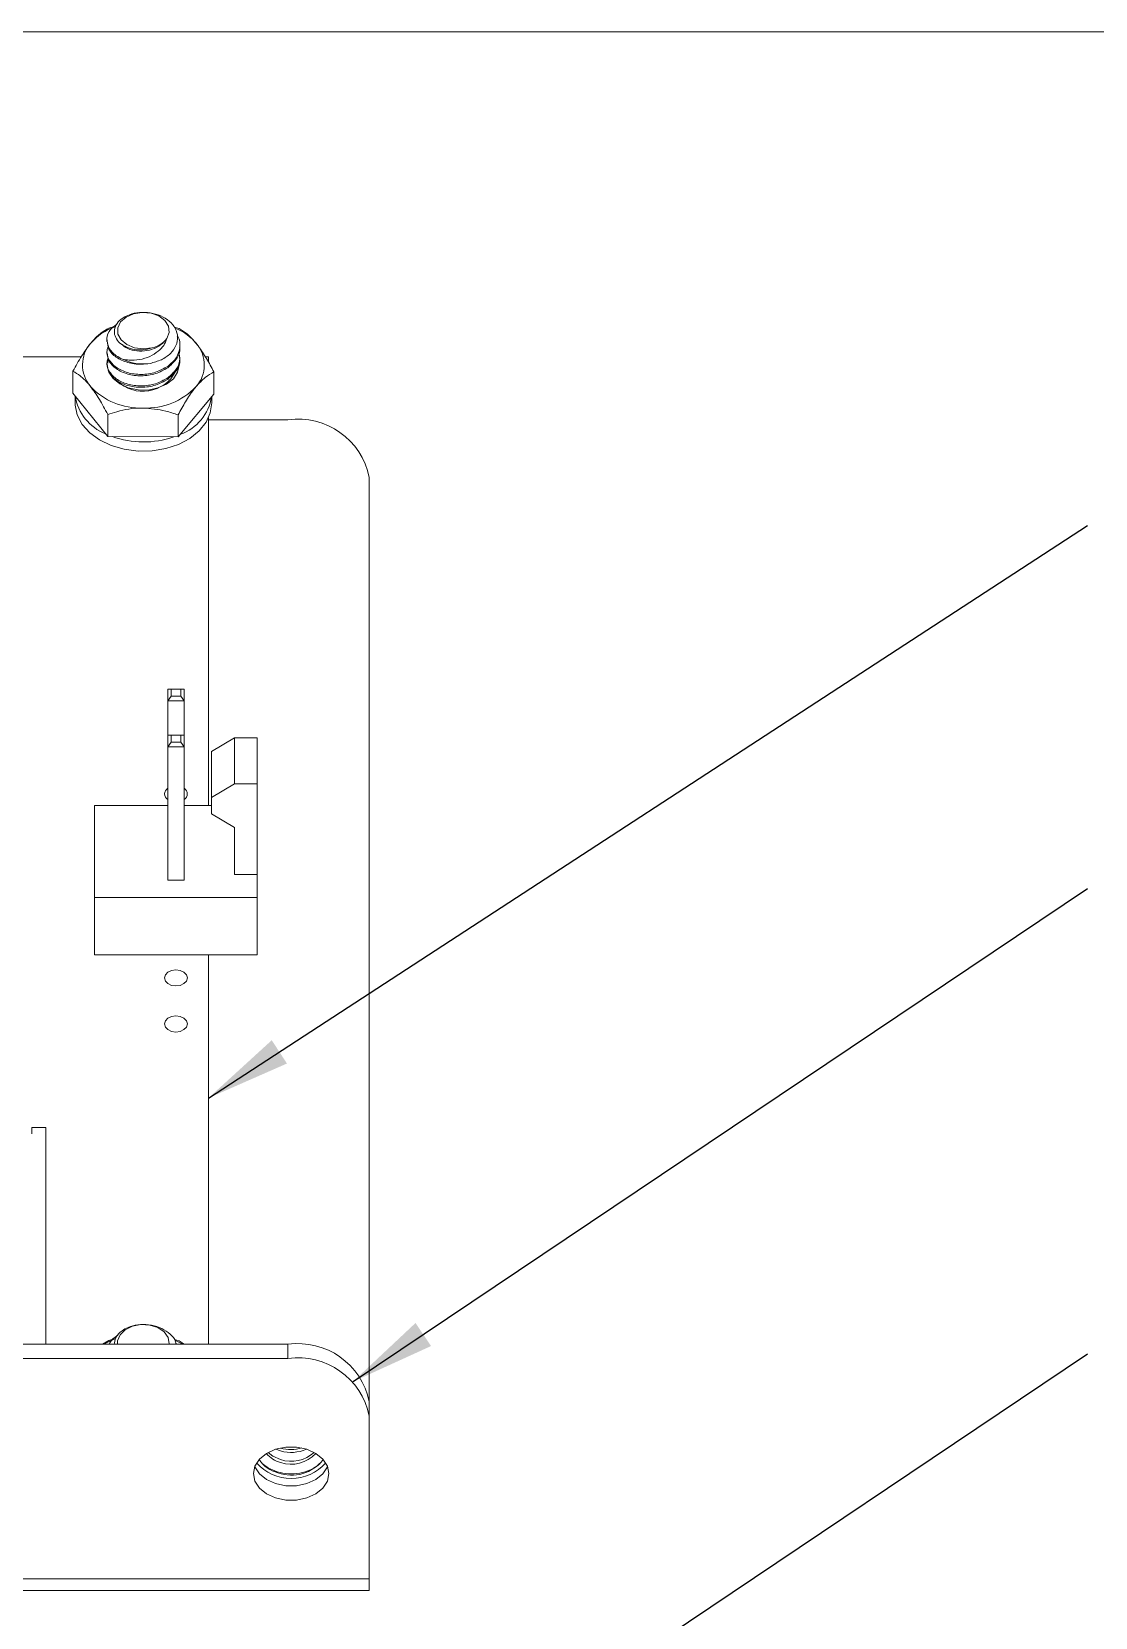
# Paper-space layout 'Sheet2' of a CAD drawing. Header units: inches. Extents: x 0.3 to 10.6, y 0.2 to 8.2.
# Drawn here: x 5.935 to 7.57, y 5.755 to 8.192 of the extents above; entities that cross this region are included whole.
import ezdxf

# ---------------------------------------------------------------- set-up
doc = ezdxf.new("R2010")
doc.units = ezdxf.units.IN
doc.header["$MEASUREMENT"] = 0
doc.dimstyles.new('SLDDIMSTYLE4', dxfattribs={"dimtxt": 0, "dimasz": 0.13, "dimexe": 0, "dimexo": 0.0625, "dimgap": 0, "dimtad": 0, "dimtih": 1, "dimtoh": 1, "dimdec": 0, "dimrnd": 1e-09, "dimzin": 0, "dimdsep": 46, "dimtxsty": 'Standard', "dimsah": 1, "dimcen": 0.09, "dimadec": 0, "dimazin": 0, "dimtfac": 0.13, "dimtdec": 0, "dimtofl": 0, "dimtmove": 0, "dimatfit": 3, "dimfxl": 1, "dimfrac": 2, "dimtolj": 1, "dimtzin": 0, "dimarcsym": 0})

psp = doc.layouts.new('Sheet2')

# ---------------------------------------------------------------- linework, layer by layer
at = {"color": 7, "linetype": 'Continuous', "lineweight": 0}
psp.add_line((0.3299, 8.1921), (10.6299, 8.1921), dxfattribs=at)
at = {"color": 7, "linetype": 'Continuous', "lineweight": 15}
for p, q in [((6.0618, 7.7388), (6.0536, 7.7363)), ((6.1618, 7.7357), (6.1542, 7.738)), ((6.051, 7.7184), (6.051, 7.7162)), ((6.051, 7.7008), (6.051, 7.6986)), ((6.163, 7.7074), (6.163, 7.7096)), ((6.0112, 7.6923), (5.857, 7.6923)), ((6.051, 7.6831), (6.051, 7.6809)), ((6.0521, 7.6827), (6.053, 7.6873)), ((6.1443, 7.6777), (6.1443, 7.6755)), ((6.163, 7.6897), (6.163, 7.6919)), ((6.207, 7.6923), (6.2023, 7.6923)), ((6.207, 7.6843), (6.207, 7.6923)), ((5.9987, 7.6703), (5.9987, 7.6364)), ((6.1443, 7.66), (6.1443, 7.6578)), ((6.2152, 7.6691), (6.2152, 7.6352)), ((5.9987, 7.6364), (6.0521, 7.5698)), ((6.0021, 7.6322), (6.0021, 7.6181)), ((6.1604, 7.5692), (6.2152, 7.6352)), ((6.212, 7.6216), (6.212, 7.6312)), ((6.0521, 7.6037), (6.0521, 7.5698)), ((6.1604, 7.6031), (6.1604, 7.5692)), ((6.207, 7.0029), (6.207, 7.599)), ((6.3291, 7.5955), (6.207, 7.5955)), ((6.0521, 7.5698), (6.1604, 7.5692)), ((6.4541, 6.0863), (6.4541, 7.5071)), ((6.1445, 7.1814), (6.1495, 7.1814)), ((6.1445, 7.1814), (6.1445, 7.1638)), ((6.1495, 7.1708), (6.1445, 7.1638)), ((6.1495, 7.1814), (6.1495, 7.1708)), ((6.1645, 7.1814), (6.1495, 7.1814)), ((6.1495, 7.1708), (6.1645, 7.1708)), ((6.1695, 7.1814), (6.1645, 7.1814)), ((6.1645, 7.1814), (6.1645, 7.1708)), ((6.1645, 7.1708), (6.1695, 7.1638)), ((6.1695, 7.1638), (6.1695, 7.1814)), ((6.1445, 7.1638), (6.1695, 7.1638)), ((6.1445, 7.1638), (6.1445, 7.1107)), ((6.1695, 7.1638), (6.1695, 7.1107)), ((6.1445, 7.1107), (6.1495, 7.1107)), ((6.1445, 7.1107), (6.1445, 7.0931)), ((6.1495, 7.1001), (6.1445, 7.0931)), ((6.1445, 7.0931), (6.1695, 7.0931)), ((6.1445, 7.0931), (6.1445, 6.888)), ((6.1495, 7.1107), (6.1495, 7.1001)), ((6.1645, 7.1107), (6.1495, 7.1107)), ((6.1495, 7.1001), (6.1645, 7.1001)), ((6.1695, 7.1107), (6.1645, 7.1107)), ((6.1645, 7.1107), (6.1645, 7.1001)), ((6.1645, 7.1001), (6.1695, 7.0931)), ((6.1695, 7.0931), (6.1695, 7.1107)), ((6.1695, 7.0931), (6.1695, 6.888)), ((6.2115, 7.0856), (6.247, 7.1068)), ((6.247, 7.0361), (6.247, 7.1068)), ((6.282, 7.1068), (6.247, 7.1068)), ((6.282, 7.0361), (6.282, 7.1068)), ((6.2115, 7.0149), (6.2115, 7.0856)), ((6.2115, 7.0149), (6.247, 7.0361)), ((6.282, 7.0361), (6.247, 7.0361)), ((6.282, 6.8968), (6.282, 7.0361)), ((6.032, 6.8615), (6.032, 7.0029)), ((6.1445, 7.0029), (6.032, 7.0029)), ((6.2115, 7.0029), (6.1695, 7.0029)), ((6.2115, 7.0149), (6.2115, 6.9902)), ((6.247, 6.969), (6.2115, 6.9902)), ((6.247, 6.969), (6.247, 6.8968)), ((6.282, 6.8968), (6.247, 6.8968)), ((6.282, 6.8968), (6.282, 6.8615)), ((6.1695, 6.888), (6.1445, 6.888)), ((6.282, 6.8615), (6.032, 6.8615)), ((6.032, 6.8615), (6.032, 6.7731)), ((6.282, 6.7731), (6.282, 6.8615)), ((6.282, 6.7731), (6.032, 6.7731)), ((6.207, 6.1747), (6.207, 6.7731)), ((5.9353, 6.498), (5.9353, 6.5078)), ((5.9353, 6.5078), (5.957, 6.5078)), ((5.957, 6.5078), (5.957, 6.1747)), ((6.3291, 6.1747), (4.5791, 6.1747)), ((6.0536, 6.1807), (6.0441, 6.1747)), ((6.0621, 6.1833), (6.0536, 6.1807)), ((6.1618, 6.18), (6.1549, 6.1822)), ((6.1697, 6.1747), (6.1618, 6.18)), ((6.3291, 6.1528), (6.3291, 6.1747)), ((6.3291, 6.1528), (4.5791, 6.1528)), ((6.4541, 6.0863), (6.4541, 6.0644)), ((6.4541, 6.0644), (6.4541, 5.8143)), ((6.3178, 6.0108), (6.3107, 6.0135)), ((6.4541, 5.8143), (4.4541, 5.8143)), ((6.4541, 5.8143), (6.4541, 5.7961)), ((4.4541, 5.7961), (6.4541, 5.7961))]:
    psp.add_line(p, q, dxfattribs=at)
at = {"color": 7, "linetype": 'Continuous', "lineweight": 15, "flags": 128}
for points in [[(6.1199, 7.706), (6.1065, 7.7045), (6.0932, 7.7063), (6.0814, 7.7111), (6.0727, 7.7184), (6.0679, 7.7274), (6.0677, 7.737), (6.072, 7.7461), (6.0805, 7.7536), (6.092, 7.7587), (6.1052, 7.7607), (6.1187, 7.7595), (6.1308, 7.7552), (6.1401, 7.7482), (6.1456, 7.7394), (6.1465, 7.7298), (6.1429, 7.7206)], [(6.1619, 7.6796), (6.1596, 7.6687), (6.153, 7.6587), (6.1426, 7.6504), (6.1294, 7.6445), (6.1144, 7.6414), (6.0987, 7.6415), (6.0837, 7.6447), (6.0707, 7.6508), (6.0605, 7.6592), (6.0547, 7.6679)], [(6.0021, 7.6181), (6.0053, 7.603), (6.0129, 7.5886), (6.0244, 7.5757), (6.0395, 7.5647), (6.0574, 7.5562), (6.0774, 7.5504), (6.0987, 7.5476), (6.1203, 7.548), (6.1413, 7.5515), (6.1609, 7.5579), (6.1782, 7.5671), (6.1925, 7.5785), (6.2032, 7.5918), (6.2097, 7.6064), (6.212, 7.6216)], [(6.157, 6.7254), (6.1637, 6.7263), (6.1693, 6.729), (6.1731, 6.733), (6.1745, 6.7377), (6.1731, 6.7425), (6.1693, 6.7465), (6.1637, 6.7492), (6.157, 6.7501), (6.1503, 6.7492), (6.1446, 6.7465), (6.1408, 6.7425), (6.1395, 6.7377), (6.1408, 6.733), (6.1446, 6.729), (6.1503, 6.7263), (6.157, 6.7254)], [(6.157, 6.6546), (6.1637, 6.6556), (6.1693, 6.6583), (6.1731, 6.6623), (6.1745, 6.667), (6.1731, 6.6718), (6.1693, 6.6758), (6.1637, 6.6785), (6.157, 6.6794), (6.1503, 6.6785), (6.1446, 6.6758), (6.1408, 6.6718), (6.1395, 6.667), (6.1408, 6.6623), (6.1446, 6.6583), (6.1503, 6.6556), (6.157, 6.6546)], [(6.0673, 6.1747), (6.0674, 6.1799), (6.0711, 6.1891), (6.079, 6.197), (6.0901, 6.2025), (6.1032, 6.205), (6.1167, 6.2043), (6.1291, 6.2003), (6.1389, 6.1937), (6.145, 6.1852), (6.1467, 6.1756), (6.1466, 6.1747)], [(6.1679, 6.1747), (6.1646, 6.1766), (6.1565, 6.1806)], [(6.2761, 5.976), (6.2784, 5.9876), (6.2853, 5.9982), (6.2961, 6.007), (6.31, 6.0133), (6.3258, 6.0166), (6.3423, 6.0166), (6.3582, 6.0133), (6.372, 6.007), (6.3829, 5.9982), (6.3897, 5.9876), (6.3921, 5.976), (6.3897, 5.9645), (6.3829, 5.9538), (6.372, 5.945), (6.3582, 5.9387), (6.3423, 5.9354), (6.3258, 5.9354), (6.31, 5.9387), (6.2961, 5.945), (6.2853, 5.9538), (6.2784, 5.9645), (6.2761, 5.976)], [(6.3178, 5.9976), (6.306, 6.0028), (6.2988, 6.0086)], [(6.39, 5.987), (6.3897, 5.9864), (6.3829, 5.9758), (6.372, 5.9669), (6.3582, 5.9606), (6.3423, 5.9573), (6.3258, 5.9573), (6.31, 5.9606), (6.2961, 5.9669), (6.2853, 5.9758), (6.2784, 5.9864), (6.2782, 5.987)], [(6.3127, 5.9788), (6.299, 5.9845), (6.2895, 5.9914)]]:
    psp.add_lwpolyline(points, dxfattribs=at)
at = {"color": 7, "linetype": 'Continuous', "lineweight": 15}
for centre, radius, start, end in [((6.0926, 7.6551), 0.0885, 109.227, 138.6712), ((6.1239, 7.6584), 0.0844, 39.9963, 67.0768), ((6.0638, 7.68), 0.0504, 138.2588, 220.4668), ((6.1124, 7.7434), 0.0381, 281.4299, 323.2021), ((6.1502, 7.6799), 0.0504, 318.2588, 40.4668), ((6.1069, 7.7564), 0.0749, 244.6446, 277.9247), ((6.1061, 7.6963), 0.0569, 226.4549, 332.0684), ((6.0768, 7.6443), 0.0757, 189.1663, 248.2123), ((6.1023, 7.7183), 0.1047, 222.7178, 272.1372), ((6.1112, 7.7194), 0.1058, 267.3216, 316.3668), ((6.1388, 7.6429), 0.0739, 289.796, 350.7242), ((6.3447, 7.485), 0.1116, 11.4218, 98.0495), ((6.107, 7.7048), 0.1433, 250.4167, 288.946), ((6.1497, 7.0206), 0.0101, 121.0894, 238.9106), ((6.1643, 7.0206), 0.0101, 301.0894, 58.9106), ((6.0989, 6.0866), 0.1027, 110.3734, 120.959), ((6.3447, 6.0642), 0.1116, 11.4218, 98.0495), ((6.3447, 6.0423), 0.1116, 11.4218, 98.0495), ((6.325, 6.0239), 0.048, 213.1272, 256.3601), ((6.3269, 6.0306), 0.0386, 217.5291, 256.4322), ((6.3347, 6.0345), 0.061, 249.8947, 322.8211), ((6.3341, 6.0716), 0.0586, 253.9433, 286.3288), ((6.334, 6.0662), 0.0577, 253.7662, 294.0256), ((6.3342, 6.0468), 0.0519, 251.5872, 312.55), ((6.3343, 6.0409), 0.0505, 251.0575, 318.0142), ((6.3341, 6.0398), 0.0712, 221.7139, 318.2861), ((6.334, 6.0459), 0.0705, 252.3735, 309.3067)]:
    psp.add_arc(centre, radius, start, end, dxfattribs=at)
for points, knots in [([(6.1199, 7.706), (6.1156, 7.7049), (6.1069, 7.7026), (6.0932, 7.7033), (6.0805, 7.7069), (6.0702, 7.7132), (6.0636, 7.7219), (6.0616, 7.7318), (6.0644, 7.7416), (6.0703, 7.7485), (6.0748, 7.7516), (6.0758, 7.7523)], [0, 0, 0, 0, 0.113851, 0.227701, 0.341697, 0.463018, 0.584339, 0.705502, 0.833292, 0.962084, 1, 1, 1, 1]), ([(6.1172, 7.6822), (6.1232, 7.6839), (6.1352, 7.6872), (6.1492, 7.697), (6.1579, 7.7094), (6.1605, 7.7229), (6.157, 7.7361), (6.1477, 7.7475), (6.134, 7.7559), (6.1178, 7.7606), (6.1008, 7.7611), (6.0863, 7.7581), (6.079, 7.7541), (6.0758, 7.7523)], [0, 0, 0, 0, 0.0995567, 0.1991368, 0.2969085, 0.3917749, 0.4866585, 0.5800117, 0.6701883, 0.7603771, 0.8493011, 0.9347886, 1, 1, 1, 1]), ([(6.0536, 7.7363), (6.0498, 7.7342), (6.0422, 7.7298), (6.0327, 7.7212), (6.0273, 7.7149), (6.0262, 7.7135)], [0, 0, 0, 0, 0.432375, 0.879532, 1, 1, 1, 1]), ([(6.0748, 7.6887), (6.0715, 7.6904), (6.0624, 7.695), (6.0528, 7.706), (6.0497, 7.7205), (6.0542, 7.7338), (6.0627, 7.7401), (6.0663, 7.7427)], [0, 0, 0, 0, 0.135608, 0.368529, 0.594159, 0.829129, 1, 1, 1, 1]), ([(6.1885, 7.7126), (6.1838, 7.7179), (6.1745, 7.7284), (6.166, 7.7333), (6.1618, 7.7357)], [0, 0, 0, 0, 0.503983, 1, 1, 1, 1]), ([(6.0262, 7.7135), (6.0213, 7.7071), (6.0118, 7.6945), (6.003, 7.6783), (5.9987, 7.6703)], [0, 0, 0, 0, 0.503983, 1, 1, 1, 1]), ([(6.1443, 7.6777), (6.1383, 7.6744), (6.1262, 7.6676), (6.1037, 7.6644), (6.0821, 7.6673), (6.064, 7.6757), (6.0531, 7.6881), (6.0494, 7.7), (6.0523, 7.7063), (6.0532, 7.7081)], [0, 0, 0, 0, 0.155467, 0.315037, 0.468264, 0.626443, 0.784622, 0.937849, 1, 1, 1, 1]), ([(6.1172, 7.6822), (6.1127, 7.6816), (6.101, 7.6801), (6.082, 7.6829), (6.0643, 7.6912), (6.0528, 7.7031), (6.0519, 7.7122), (6.0514, 7.7163)], [0, 0, 0, 0, 0.139639, 0.3584, 0.584231, 0.810062, 1, 1, 1, 1]), ([(6.1429, 7.7206), (6.1401, 7.717), (6.1345, 7.71), (6.1204, 7.7033), (6.1047, 7.7004), (6.0895, 7.7024), (6.0787, 7.7064), (6.0754, 7.7103), (6.0746, 7.7113)], [0, 0, 0, 0, 0.188976, 0.373992, 0.563942, 0.746267, 0.934543, 1, 1, 1, 1]), ([(6.1429, 7.7206), (6.1416, 7.7169), (6.139, 7.7096), (6.1296, 7.7003), (6.117, 7.6923), (6.1012, 7.6875), (6.0865, 7.6869), (6.0782, 7.6882), (6.0748, 7.6887)], [0, 0, 0, 0, 0.155013, 0.309602, 0.48926, 0.681661, 0.874028, 1, 1, 1, 1]), ([(6.159, 7.7246), (6.1593, 7.7242), (6.1633, 7.7191), (6.1637, 7.7071), (6.1592, 7.6905), (6.1492, 7.6819), (6.1443, 7.6777)], [0, 0, 0, 0, 0.0255402, 0.3444065, 0.6764722, 1, 1, 1, 1]), ([(6.1625, 7.7073), (6.1627, 7.7066), (6.164, 7.7004), (6.1586, 7.6882), (6.149, 7.6797), (6.1443, 7.6755)], [0, 0, 0, 0, 0.0602241, 0.5362315, 1, 1, 1, 1]), ([(6.2152, 7.6691), (6.2116, 7.676), (6.2041, 7.6902), (6.1949, 7.7045), (6.1896, 7.7112), (6.1885, 7.7126)], [0, 0, 0, 0, 0.432375, 0.879532, 1, 1, 1, 1]), ([(6.1443, 7.66), (6.1383, 7.6567), (6.1262, 7.6499), (6.1037, 7.6468), (6.0821, 7.6497), (6.064, 7.658), (6.0531, 7.6705), (6.0494, 7.6824), (6.0523, 7.6886), (6.0532, 7.6905)], [0, 0, 0, 0, 0.155467, 0.315037, 0.468264, 0.626443, 0.784622, 0.937849, 1, 1, 1, 1]), ([(6.1443, 7.6755), (6.1383, 7.6722), (6.1262, 7.6654), (6.1038, 7.6622), (6.0821, 7.6651), (6.0643, 7.6735), (6.0528, 7.6855), (6.0519, 7.6945), (6.0514, 7.6986)], [0, 0, 0, 0, 0.1694169, 0.3433048, 0.5102807, 0.6826525, 0.8550243, 1, 1, 1, 1]), ([(6.1443, 7.6578), (6.1383, 7.6545), (6.1262, 7.6477), (6.1038, 7.6446), (6.0821, 7.6474), (6.0643, 7.6558), (6.0528, 7.6678), (6.0519, 7.6768), (6.0514, 7.6809)], [0, 0, 0, 0, 0.169417, 0.343305, 0.510281, 0.682652, 0.855024, 1, 1, 1, 1]), ([(6.161, 7.6997), (6.1619, 7.6964), (6.1643, 7.6876), (6.1588, 7.6728), (6.1491, 7.6642), (6.1443, 7.66)], [0, 0, 0, 0, 0.231848, 0.620926, 1, 1, 1, 1]), ([(6.1625, 7.6897), (6.1627, 7.689), (6.164, 7.6827), (6.1586, 7.6705), (6.149, 7.662), (6.1443, 7.6578)], [0, 0, 0, 0, 0.060224, 0.536232, 1, 1, 1, 1]), ([(5.9987, 7.6703), (6.0024, 7.6681), (6.0098, 7.6637), (6.019, 7.655), (6.0243, 7.6486), (6.0254, 7.6473)], [0, 0, 0, 0, 0.4323748, 0.8795321, 1, 1, 1, 1]), ([(6.1878, 7.6464), (6.1926, 7.6516), (6.2022, 7.6619), (6.2109, 7.6667), (6.2152, 7.6691)], [0, 0, 0, 0, 0.503983, 1, 1, 1, 1]), ([(6.0254, 7.6473), (6.0301, 7.6408), (6.0394, 7.628), (6.0479, 7.6118), (6.0521, 7.6037)], [0, 0, 0, 0, 0.503983, 1, 1, 1, 1]), ([(6.1604, 7.6031), (6.1641, 7.61), (6.1718, 7.6241), (6.1812, 7.6382), (6.1866, 7.6449), (6.1878, 7.6464)], [0, 0, 0, 0, 0.432375, 0.879532, 1, 1, 1, 1]), ([(6.0521, 7.6037), (6.0567, 7.6052), (6.0672, 7.6087), (6.0846, 7.6125), (6.0983, 7.6137), (6.1056, 7.6137), (6.1062, 7.6137)], [0, 0, 0, 0, 0.2702358, 0.6134495, 0.9669213, 1, 1, 1, 1]), ([(6.1062, 7.6137), (6.1182, 7.6127), (6.137, 7.6111), (6.1541, 7.6053), (6.1604, 7.6031)], [0, 0, 0, 0, 0.631918, 1, 1, 1, 1]), ([(6.0623, 6.1747), (6.0627, 6.1779), (6.0633, 6.1846), (6.0688, 6.1915), (6.0731, 6.1948), (6.0741, 6.1955)], [0, 0, 0, 0, 0.4235367, 0.8688904, 1, 1, 1, 1]), ([(6.1576, 6.1747), (6.1569, 6.1772), (6.1551, 6.1839), (6.1458, 6.1933), (6.1318, 6.2012), (6.1152, 6.2053), (6.0984, 6.2052), (6.084, 6.2017), (6.0771, 6.1974), (6.0741, 6.1955)], [0, 0, 0, 0, 0.094969, 0.259553, 0.418536, 0.57754, 0.734315, 0.885031, 1, 1, 1, 1]), ([(6.0547, 6.1747), (6.0549, 6.1755), (6.0564, 6.1809), (6.0624, 6.185), (6.0675, 6.1885)], [0, 0, 0, 0, 0.137424, 1, 1, 1, 1])]:
    psp.add_open_spline(points, degree=3, knots=knots, dxfattribs=at)

# ---------------------------------------------------------------- leaders
at = {"color": 7, "linetype": 'Continuous', "lineweight": 0}
for points in [[(6.207, 6.5532), (7.5581, 7.4333)], [(6.4292, 6.1173), (7.5581, 6.8751)], [(6.4936, 5.4458), (7.5581, 6.1601)]]:
    psp.add_leader(points, dimstyle='SLDDIMSTYLE4', dxfattribs=at)

doc.saveas('drawing.dxf')
